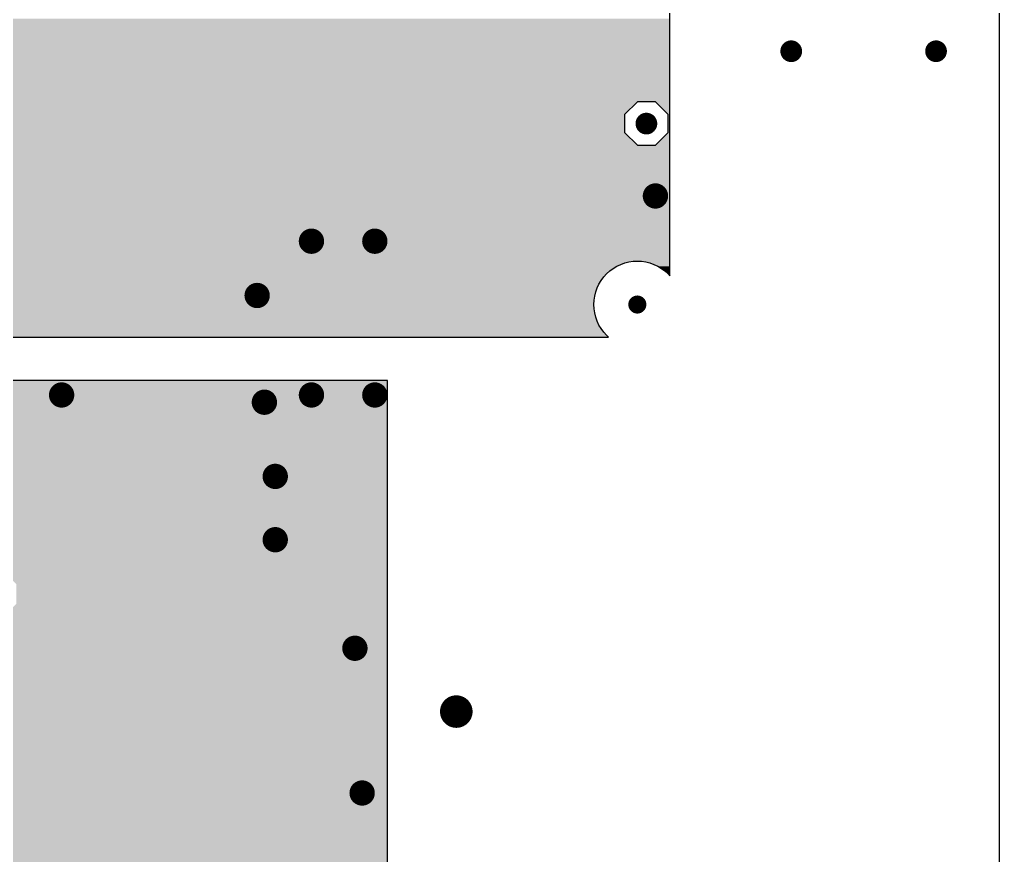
# Model space of a CAD drawing. Extents: x 295 to 953, y 10 to 290.
# Drawn here: x 758.4 to 812.5, y 111.6 to 157.8 of the extents above; entities that cross this region are included whole.
import ezdxf

# ---------------------------------------------------------------- set-up
doc = ezdxf.new("R2010")
doc.units = 0
doc.header["$LTSCALE"] = 5
doc.header["$MEASUREMENT"] = 0
doc.layers.get('0').update_dxf_attribs({"linetype": 'CONTINUOUS', "lineweight": 25})
doc.layers.add('17_GND_GBR', color=3, linetype='CONTINUOUS')

msp = doc.modelspace()

# ---------------------------------------------------------------- linework, layer by layer
for points, const_width in [([(800.678, 156, 1), (801.278, 156, 1)], 0.6), ([(808.678, 156, 1), (809.278, 156, 1)], 0.6), ([(792.678, 152, 1), (793.278, 152, 1)], 0.6), ([(793.128, 148, 1), (793.828, 148, 1)], 0.7), ([(774.128, 145.5, 1), (774.828, 145.5, 1)], 0.7), ([(777.628, 145.5, 1), (778.328, 145.5, 1)], 0.7), ([(771.128, 142.5, 1), (771.828, 142.5, 1)], 0.7), ([(792.228, 142, 1), (792.728, 142, 1)], 0.5), ([(760.328, 137, 1), (761.028, 137, 1)], 0.7), ([(774.128, 137, 1), (774.828, 137, 1)], 0.7), ([(777.628, 137, 1), (778.328, 137, 1)], 0.7), ([(771.528, 136.6, 1), (772.228, 136.6, 1)], 0.7), ([(772.128, 132.5, 1), (772.828, 132.5, 1)], 0.7), ([(772.128, 129, 1), (772.828, 129, 1)], 0.7), ([(776.528, 123, 1), (777.228, 123, 1)], 0.7), ([(782.028, 119.5, 1), (782.928, 119.5, 1)], 0.9), ([(776.928, 115, 1), (777.628, 115, 1)], 0.7)]:
    msp.add_lwpolyline(points, format="xyb", close=True, dxfattribs=dict(const_width=const_width))
at = {"layer": '17_GND_GBR', "color": 7}
for p, q in [((812.478, 85), (812.478, 255)), ((794.278, 143.584), (794.278, 162.2)), ((792.48, 153.2), (791.778, 152.498)), ((793.476, 153.2), (792.48, 153.2)), ((794.178, 152.498), (793.476, 153.2)), ((791.778, 152.498), (791.778, 151.502)), ((794.178, 151.502), (794.178, 152.498)), ((791.778, 151.502), (792.48, 150.8)), ((793.476, 150.8), (794.178, 151.502)), ((792.48, 150.8), (793.476, 150.8)), ((790.956, 143.856), (791.144, 143.996)), ((791.144, 143.996), (791.346, 144.118)), ((791.346, 144.118), (791.56, 144.218)), ((791.56, 144.218), (791.782, 144.298)), ((791.782, 144.298), (792.01, 144.354)), ((792.01, 144.354), (792.242, 144.39)), ((792.242, 144.39), (792.478, 144.4)), ((792.478, 144.4), (792.714, 144.39)), ((792.714, 144.39), (792.946, 144.354)), ((792.946, 144.354), (793.176, 144.298)), ((793.176, 144.298), (793.396, 144.218)), ((793.396, 144.218), (793.61, 144.118)), ((793.61, 144.118), (793.812, 143.996)), ((793.812, 143.996), (794.002, 143.856)), ((790.482, 143.334), (790.622, 143.524)), ((790.622, 143.524), (790.78, 143.698)), ((790.78, 143.698), (790.956, 143.856)), ((794.002, 143.856), (794.176, 143.698)), ((794.176, 143.698), (794.278, 143.584)), ((790.18, 142.698), (790.26, 142.918)), ((790.26, 142.918), (790.36, 143.132)), ((790.36, 143.132), (790.482, 143.334)), ((790.088, 142.236), (790.124, 142.468)), ((790.124, 142.468), (790.18, 142.698)), ((790.078, 142), (790.088, 142.236)), ((790.088, 141.764), (790.078, 142)), ((790.124, 141.532), (790.088, 141.764)), ((790.18, 141.304), (790.124, 141.532)), ((790.26, 141.082), (790.18, 141.304)), ((790.36, 140.868), (790.26, 141.082)), ((790.482, 140.666), (790.36, 140.868)), ((715.176, 140.2), (790.894, 140.2)), ((790.622, 140.478), (790.482, 140.666)), ((790.78, 140.302), (790.622, 140.478)), ((790.894, 140.2), (790.78, 140.302)), ((778.678, 137.8), (727.576, 137.8)), ((778.678, 86.2), (778.678, 137.8))]:
    msp.add_line(p, q, dxfattribs=at)
for points in [[(716.176, 157.7), (716.276, 157.8), (794.278, 157.7), (794.278, 157.8)], [(733.978, 156.998), (733.276, 157.7), (794.278, 156.998), (794.278, 157.7)], [(733.978, 156.002), (733.978, 156.998), (794.277, 156.002), (794.278, 156.998)], [(733.276, 155.3), (733.978, 156.002), (794.277, 155.3), (794.277, 156.002)], [(689.678, 154.502), (689.678, 155.3), (794.277, 154.502), (794.277, 155.3)], [(688.976, 153.8), (689.678, 154.502), (794.277, 153.8), (794.277, 154.502)], [(670.476, 153.6), (670.676, 153.8), (794.277, 153.6), (794.277, 153.8)], [(621.178, 153.3), (621.178, 153.6), (794.277, 153.3), (794.277, 153.6)], [(640.376, 153.2), (640.276, 153.3), (794.277, 153.2), (794.277, 153.3)], [(695.036, 152.64), (694.476, 153.2), (791.92, 152.64), (792.48, 153.2)], [(694.476, 153.2), (694.476, 153.2), (792.48, 153.2), (793.476, 153.2)], [(794.178, 152.498), (793.476, 153.2), (794.277, 152.498), (794.277, 153.2)], [(756.73, 152.498), (756.588, 152.64), (791.778, 152.498), (791.92, 152.64)], [(757.726, 151.502), (756.73, 152.498), (791.778, 151.502), (791.778, 152.498)], [(794.178, 151.502), (794.178, 152.498), (794.277, 151.502), (794.277, 152.498)], [(757.818, 151.41), (757.726, 151.502), (791.87, 151.41), (791.778, 151.502)], [(757.818, 150.8), (757.818, 151.41), (792.48, 150.8), (791.87, 151.41)], [(793.476, 150.8), (794.178, 151.502), (794.277, 150.8), (794.277, 151.502)], [(757.818, 149.67), (757.818, 150.8), (794.277, 149.67), (794.277, 150.8)], [(756.588, 148.44), (757.818, 149.67), (794.277, 148.44), (794.277, 149.67)], [(721.576, 147.9), (722.116, 148.44), (794.277, 147.9), (794.277, 148.44)], [(685.906, 147.56), (685.566, 147.9), (794.277, 147.56), (794.277, 147.9)], [(757.818, 146.33), (756.588, 147.56), (794.277, 146.33), (794.277, 147.56)], [(757.818, 144.59), (757.818, 146.33), (794.277, 144.59), (794.277, 146.33)], [(757.628, 144.4), (757.818, 144.59), (794.277, 144.4), (794.277, 144.59)], [(757.084, 143.856), (757.224, 143.996), (790.956, 143.856), (791.144, 143.996)], [(757.224, 143.996), (757.346, 144.118), (791.144, 143.996), (791.346, 144.118)], [(757.346, 144.118), (757.446, 144.218), (791.346, 144.118), (791.56, 144.218)], [(757.446, 144.218), (757.526, 144.298), (791.56, 144.218), (791.782, 144.298)], [(757.526, 144.298), (757.582, 144.354), (791.782, 144.298), (792.01, 144.354)], [(757.582, 144.354), (757.618, 144.39), (792.01, 144.354), (792.242, 144.39)], [(757.618, 144.39), (757.628, 144.4), (792.242, 144.39), (792.478, 144.4)], [(792.714, 144.39), (792.478, 144.4), (794.277, 144.39), (794.277, 144.4)], [(792.946, 144.354), (792.714, 144.39), (794.277, 144.354), (794.277, 144.39)], [(793.176, 144.298), (792.946, 144.354), (794.277, 144.298), (794.277, 144.354)], [(793.396, 144.218), (793.176, 144.298), (794.277, 144.218), (794.277, 144.298)], [(793.61, 144.118), (793.396, 144.218), (794.277, 144.118), (794.277, 144.218)], [(793.812, 143.996), (793.61, 144.118), (794.277, 143.996), (794.277, 144.118)], [(794.002, 143.856), (793.812, 143.996), (794.277, 143.856), (794.277, 143.996)], [(756.588, 143.36), (756.752, 143.524), (790.501, 143.36), (790.622, 143.524)], [(756.752, 143.524), (756.926, 143.698), (790.622, 143.524), (790.78, 143.698)], [(756.926, 143.698), (757.084, 143.856), (790.78, 143.698), (790.956, 143.856)], [(794.176, 143.698), (794.002, 143.856), (794.277, 143.698), (794.277, 143.856)], [(794.277, 143.584), (794.176, 143.698), (794.277, 143.584), (794.277, 143.698)], [(651.478, 142.918), (651.478, 142.98), (790.26, 142.918), (790.289, 142.98)], [(651.478, 142.698), (651.478, 142.918), (790.18, 142.698), (790.26, 142.918)], [(696.848, 142.98), (697, 143.132), (790.289, 142.98), (790.36, 143.132)], [(697, 143.132), (697.202, 143.334), (790.36, 143.132), (790.482, 143.334)], [(697.202, 143.334), (697.228, 143.36), (790.482, 143.334), (790.501, 143.36)], [(651.212, 142.236), (651.444, 142.468), (790.088, 142.236), (790.124, 142.468)], [(651.444, 142.468), (651.478, 142.502), (790.124, 142.468), (790.132, 142.502)], [(651.478, 142.502), (651.478, 142.698), (790.132, 142.502), (790.18, 142.698)], [(651.076, 142.1), (651.212, 142.236), (790.082, 142.1), (790.088, 142.236)], [(696.948, 142), (696.848, 142.1), (790.078, 142), (790.082, 142.1)], [(697.184, 141.764), (696.948, 142), (790.088, 141.764), (790.078, 142)], [(697.416, 141.532), (697.184, 141.764), (790.124, 141.532), (790.088, 141.764)], [(697.644, 141.304), (697.416, 141.532), (790.18, 141.304), (790.124, 141.532)], [(697.866, 141.082), (697.644, 141.304), (790.26, 141.082), (790.18, 141.304)], [(698.078, 140.87), (697.866, 141.082), (790.359, 140.87), (790.26, 141.082)], [(698.078, 140.868), (698.078, 140.87), (790.36, 140.868), (790.359, 140.87)], [(698.078, 140.8), (698.078, 140.868), (790.401, 140.8), (790.36, 140.868)], [(714.71, 140.666), (714.576, 140.8), (790.482, 140.666), (790.401, 140.8)], [(714.898, 140.478), (714.71, 140.666), (790.622, 140.478), (790.482, 140.666)], [(715.074, 140.302), (714.898, 140.478), (790.78, 140.302), (790.622, 140.478)], [(715.176, 140.2), (715.074, 140.302), (790.893, 140.2), (790.78, 140.302)], [(726.976, 137.2), (727.576, 137.8), (778.678, 137.2), (778.678, 137.8)], [(727.576, 137.8), (727.576, 137.8), (778.678, 137.8), (760.976, 137.8)], [(702.678, 136.7), (702.678, 137.2), (778.678, 136.7), (778.678, 137.2)], [(747.778, 135.938), (747.016, 136.7), (778.678, 135.938), (778.678, 136.7)], [(747.778, 134.862), (747.778, 135.938), (778.678, 134.862), (778.678, 135.938)], [(747.016, 134.1), (747.778, 134.862), (778.678, 134.1), (778.678, 134.862)], [(707.976, 133), (708.678, 133.702), (778.678, 133), (778.678, 133.702)], [(708.678, 133.702), (708.678, 134.1), (778.678, 133.702), (778.678, 134.1)], [(706.176, 132.4), (706.776, 133), (778.678, 132.4), (778.678, 133)], [(705.176, 131.8), (705.478, 132.102), (778.678, 131.8), (778.678, 132.102)], [(705.478, 132.102), (705.478, 132.4), (778.678, 132.102), (778.678, 132.4)], [(756.878, 131.098), (756.176, 131.8), (778.678, 131.098), (778.678, 131.8)], [(756.878, 130.102), (756.878, 131.098), (778.678, 130.102), (778.678, 131.098)], [(756.176, 129.4), (756.878, 130.102), (778.678, 129.4), (778.678, 130.102)], [(738.778, 128.962), (738.778, 129.4), (778.678, 128.962), (778.678, 129.4)], [(738.116, 128.3), (738.778, 128.962), (778.678, 128.3), (778.678, 128.962)], [(742.778, 127.538), (742.016, 128.3), (778.678, 127.538), (778.678, 128.3)], [(742.778, 127.3), (742.778, 127.538), (778.678, 127.3), (778.678, 127.538)], [(758.178, 126.538), (757.416, 127.3), (778.678, 126.538), (778.678, 127.3)], [(758.178, 125.462), (758.178, 126.538), (778.678, 125.462), (778.678, 126.538)], [(757.416, 124.7), (758.178, 125.462), (778.678, 124.7), (778.678, 125.462)], [(726.178, 124.252), (726.178, 124.7), (778.678, 124.252), (778.678, 124.7)], [(725.476, 123.55), (726.178, 124.252), (778.678, 123.55), (778.678, 124.252)], [(723.376, 123), (723.926, 123.55), (778.678, 123), (778.678, 123.55)], [(718.116, 122.8), (718.278, 122.962), (778.678, 122.8), (778.678, 122.962)], [(718.278, 122.962), (718.278, 123), (778.678, 122.962), (778.678, 123)], [(742.116, 122.7), (742.016, 122.8), (778.678, 122.7), (778.678, 122.8)], [(756.778, 121.938), (756.016, 122.7), (778.678, 121.938), (778.678, 122.7)], [(756.778, 120.862), (756.778, 121.938), (778.678, 120.862), (778.678, 121.938)], [(756.016, 120.1), (756.778, 120.862), (778.678, 120.1), (778.678, 120.862)], [(701.616, 119.7), (701.778, 119.862), (778.678, 119.7), (778.678, 119.862)], [(701.778, 119.862), (701.778, 120.1), (778.678, 119.862), (778.678, 120.1)], [(703.778, 118.938), (703.016, 119.7), (778.678, 118.938), (778.678, 119.7)], [(703.778, 117.862), (703.778, 118.938), (778.678, 117.862), (778.678, 118.938)], [(703.016, 117.1), (703.778, 117.862), (778.678, 117.1), (778.678, 117.862)], [(640.678, 114.3), (640.678, 117.1), (778.678, 114.3), (778.678, 117.1)], [(735.778, 113.538), (735.016, 114.3), (778.678, 113.538), (778.678, 114.3)], [(735.778, 112.462), (735.778, 113.538), (778.678, 112.462), (778.678, 113.538)], [(735.016, 111.7), (735.778, 112.462), (778.678, 111.7), (778.678, 112.462)], [(708.578, 111.098), (707.976, 111.7), (778.678, 111.098), (778.678, 111.7)]]:
    msp.add_solid(points, dxfattribs=at)

doc.saveas('drawing.dxf')
